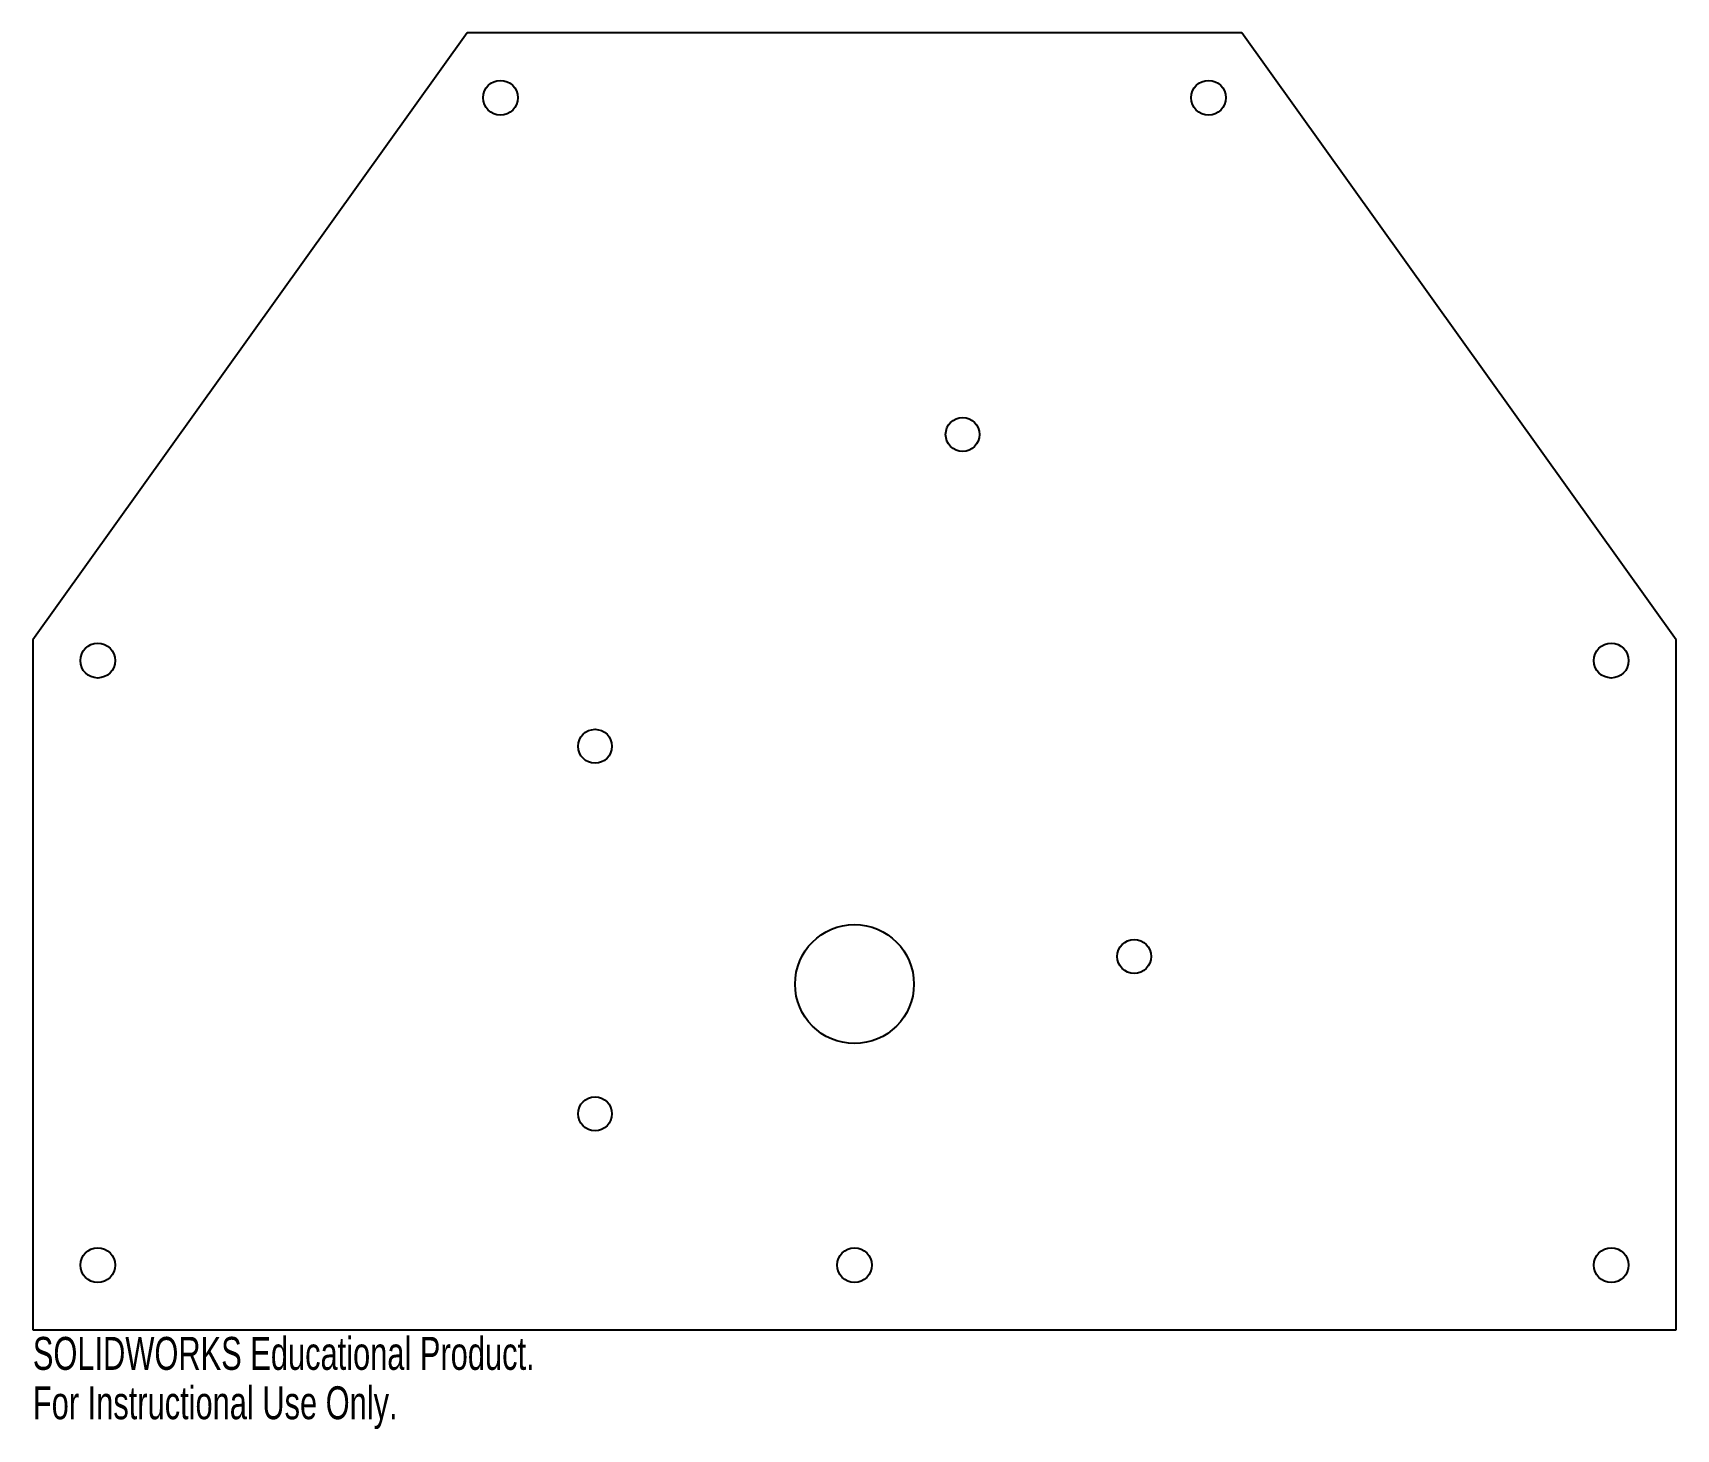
# Model space of a CAD drawing. Header units: inches. Extents: x -4.75 to 4.75, y -0.32 to 7.75.
import ezdxf

# ---------------------------------------------------------------- set-up
doc = ezdxf.new("R2010")
doc.units = ezdxf.units.IN
doc.header["$MEASUREMENT"] = 0
doc.styles.add('SLDTEXTSTYLE0', font='TXT', dxfattribs={"width": 0.7})

msp = doc.modelspace()

# ---------------------------------------------------------------- linework, layer by layer
at = {"color": 7, "linetype": 'Continuous', "lineweight": 25}
for p, q in [((-2.2395, 7.75), (-4.75, 4.2406)), ((2.2395, 7.75), (-2.2395, 7.75)), ((4.75, 4.2406), (2.2395, 7.75)), ((-4.75, 4.2406), (-4.75, 0.25)), ((4.75, 0.25), (4.75, 4.2406)), ((-4.75, 0.25), (4.75, 0.25))]:
    msp.add_line(p, q, dxfattribs=at)
for centre, radius in [((-2.0467, 7.375), 0.1005), ((2.0467, 7.375), 0.1005), ((0.625, 5.4279), 0.098), ((-4.375, 4.1203), 0.1005), ((4.375, 4.1203), 0.1005), ((-1.5, 3.625), 0.098), ((0, 2.25), 0.3437), ((1.6171, 2.4098), 0.098), ((-1.5, 1.5), 0.098), ((-4.375, 0.625), 0.1005), ((0, 0.625), 0.1005), ((4.375, 0.625), 0.1005)]:
    msp.add_circle(centre, radius, dxfattribs=at)

# ---------------------------------------------------------------- texts
at = {"color": 7, "linetype": 'Continuous', "char_height": 0.1903, "attachment_point": 1, "style": 'SLDTEXTSTYLE0'}
for s, insert in [('SOLIDWORKS Educational Product.', (-4.75, 0.2099)), ('For Instructional Use Only.', (-4.75, -0.0756))]:
    msp.add_mtext(s, dxfattribs=dict(at, insert=insert))

doc.saveas('drawing.dxf')
